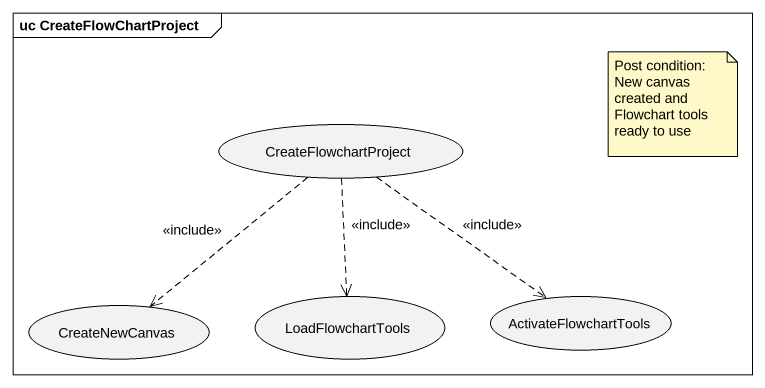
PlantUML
@startuml
mainframe uc CreateFlowChartProject
usecase CreateFlowchartProject
usecase CreateNewCanvas
usecase LoadFlowchartTools
usecase ActivateFlowchartTools
CreateFlowchartProject ..> CreateNewCanvas : <<include>>
CreateFlowchartProject ..> LoadFlowchartTools : <<include>>
CreateFlowchartProject ..> ActivateFlowchartTools : <<include>>
note as N1
  Post condition:
  New canvas created and Flowchart tools ready to use
end note
@enduml
